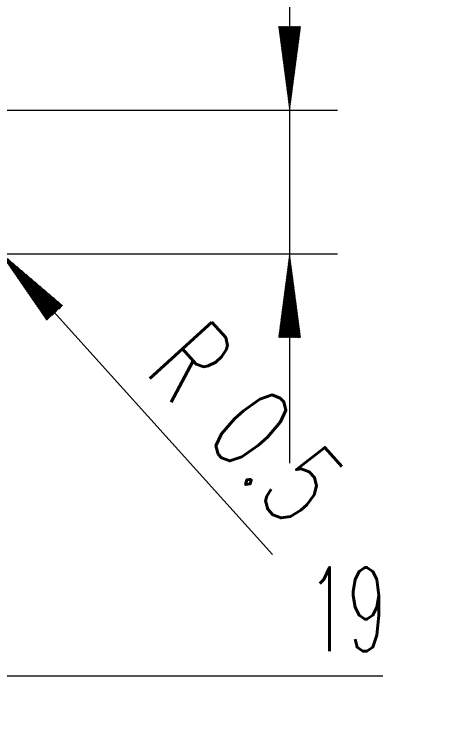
# Model space of a CAD drawing. Header units: millimetres. Extents: x -48.9 to 48.1, y -62.1 to 27.2.
# Drawn here: x 30.49 to 48.07, y -22.64 to 7.01 of the extents above; entities that cross this region are included whole.
import ezdxf

# ---------------------------------------------------------------- set-up
doc = ezdxf.new("R2010")
doc.units = ezdxf.units.MM
doc.layers.add('2', color=7, linetype='Continuous')
doc.layers.add('SK2', color=7, linetype='Continuous')
doc.styles.add('iso_b_vert', font='simplex.shx')
doc.dimstyles.get("Standard").update_dxf_attribs({"dimtxt": 0.18, "dimasz": 0.18, "dimexe": 0.18, "dimexo": 0.0625, "dimgap": 0.09, "dimtad": 1, "dimzin": 0, "dimdsep": 52, "dimtxsty": 'Standard', "dimcen": 0.09, "dimadec": 0, "dimazin": 0, "dimtfac": 1, "dimtdec": 4, "dimtofl": 0, "dimtmove": 0, "dimatfit": 3, "dimfxl": 1, "dimtolj": 1, "dimtzin": 0, "dimarcsym": 0})

# ---------------------------------------------------------------- blocks, each defined once
blk = doc.blocks.new('_U1')
at = {"layer": '2', "lineweight": 13}
for p, q in [((11, -4.6375), (11, -22.635279)), ((30, -4.6375), (30, -22.635279)), ((11, -20.635279), (45.889183, -20.635279))]:
    blk.add_line(p, q, dxfattribs=at)
at = {"layer": '2', "lineweight": 18}
for points in [[(11, -20.635279), (14.499998, -20.174495), (14.500002, -21.096063)], [(30, -20.635279), (26.500002, -21.096063), (26.499998, -20.174495)]]:
    blk.add_solid(points, dxfattribs=at)
at = {"layer": '2', "lineweight": 18, "insert": (42.768617, -19.602646), "char_height": 3.5, "attachment_point": 7, "line_spacing_factor": 1.084337, "style": 'iso_b_vert'}
blk.add_mtext('\\W0.5469;19', dxfattribs=at)

msp = doc.modelspace()

# ---------------------------------------------------------------- hatches: boundary and pattern name
at = {"layer": '2', "lineweight": 13}
h = msp.add_hatch(dxfattribs=at)
h.set_pattern_fill('ANSI31', color=256, scale=0.0062, style=0)
h.paths.add_polyline_path([(42, 3), (41.539, 6.5), (42.461, 6.5)])
h = msp.add_hatch(dxfattribs=at)
h.set_pattern_fill('ANSI31', color=256, scale=0.0062, style=0)
h.paths.add_polyline_path([(42, -3), (42.461, -6.5), (41.539, -6.5)])
at = {"layer": 'SK2', "lineweight": 13}
h = msp.add_hatch(dxfattribs=at)
h.set_pattern_fill('ANSI31', color=256, scale=0.0062, style=0)
h.paths.add_polyline_path([(29.835, -2.871), (32.522, -5.161), (31.838, -5.778)])

# ---------------------------------------------------------------- linework, layer by layer
at = {"layer": '2', "lineweight": 13}
for p, q in [((42, 19.315), (42, -11.75)), ((12.588, 3), (44, 3)), ((12.588, -3), (44, -3))]:
    msp.add_line(p, q, dxfattribs=at)
at = {"layer": 'SK2', "lineweight": 13}
msp.add_line((29.835, -2.871), (41.284, -15.558), dxfattribs=at)

# ---------------------------------------------------------------- texts
at = {"layer": 'SK2', "lineweight": 18, "char_height": 3.5, "attachment_point": 7, "rotation": 312.0647, "line_spacing_factor": 1.084337, "style": 'iso_b_vert'}
for s, insert in [('\\W0.6380;R', (35.9, -7.922)), ('\\W0.7121;0.5', (38.368, -10.657))]:
    msp.add_mtext(s, dxfattribs=dict(at, insert=insert))

# ---------------------------------------------------------------- dimensions: what is measured, and where the dimension line sits
at = {"layer": '2', "lineweight": 18}
dim = msp.add_linear_dim(base=(11, -20.635), p1=(30, -3.05), p2=(11, -3.05), dimstyle='Standard', override={"dimtxt": 3.5, "dimasz": 3.5, "dimexe": 2, "dimexo": 1.5875, "dimgap": 1.75, "dimtad": 1, "dimtih": 1, "dimtoh": 0, "dimdec": 2, "dimlfac": 1, "dimzin": 8, "dimdsep": 46, "dimlunit": 2, "dimpost": '<>', "dimtxsty": 'iso_b_vert', "dimsah": 1, "dimse1": 0, "dimse2": 0, "dimsd1": 0, "dimsd2": 0, "dimclrd": 2, "dimclre": 2, "dimclrt": 2, "dimtol": 0, "dimtm": -0.1, "dimtfac": 1, "dimtdec": 2, "dimtofl": 1, "dimtmove": 0, "dimtzin": 8, "dimlwd": 13, "dimlwe": 13}, dxfattribs=at)
dim.commit()
dim.dimension.update_dxf_attribs({"geometry": '_U1', "text_midpoint": (44.236, -20.635)})

doc.saveas('drawing.dxf')
